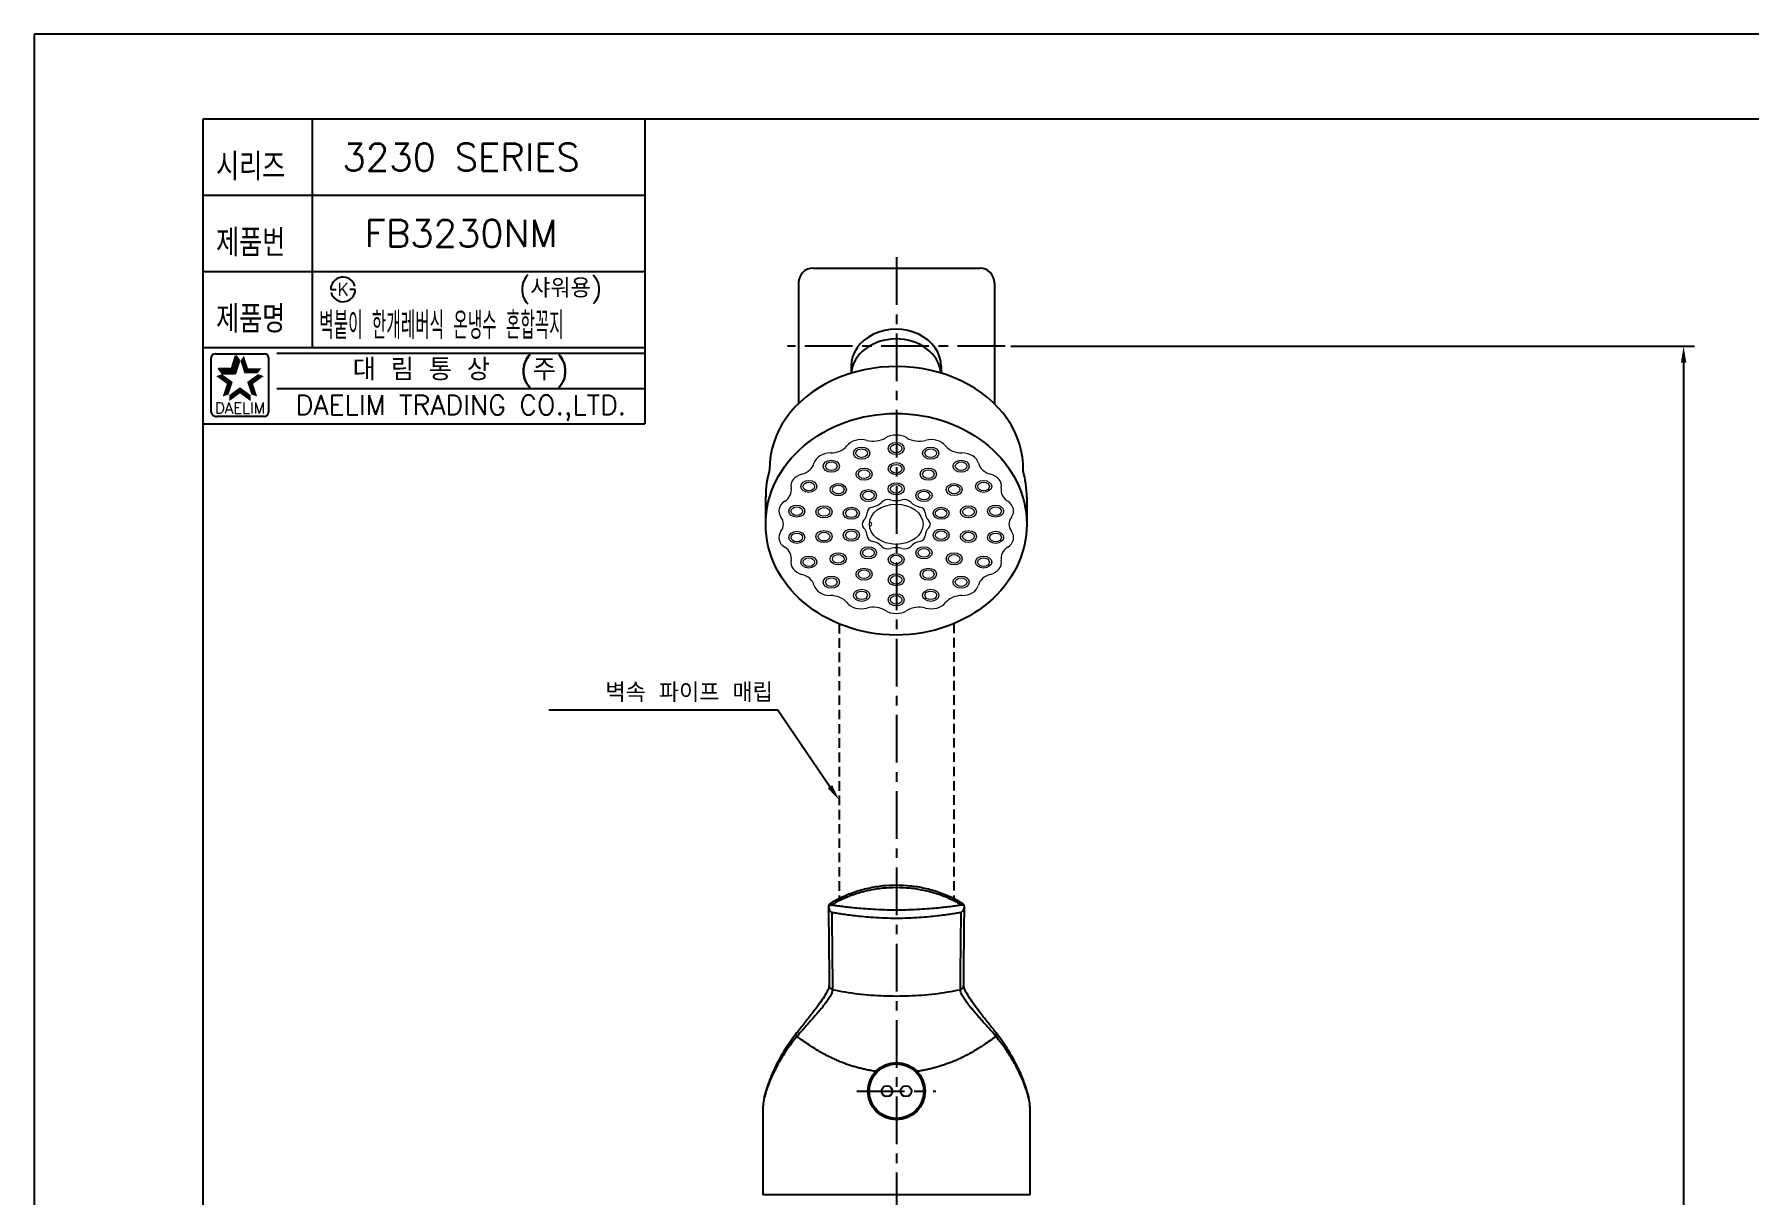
# Model space of a CAD drawing. Extents: x 5306 to 5900, y -2229 to -1809.
# Drawn here: x 5305.7 to 5620.2, y -2022.1 to -1809.1 of the extents above; entities that cross this region are included whole.
import ezdxf
from ezdxf.enums import TextEntityAlignment as Align

# ---------------------------------------------------------------- set-up
doc = ezdxf.new("R2010")
doc.units = 0
doc.header["$LTSCALE"] = 7
doc.header["$MEASUREMENT"] = 0
doc.linetypes.add('CENTER', pattern=[2, 1.25, -0.25, 0.25, -0.25])
doc.linetypes.add('HIDDEN', pattern=[0.375, 0.25, -0.125])
doc.layers.get('0').update_dxf_attribs({"color": 2, "linetype": 'CONTINUOUS'})
for name, color, linetype in [('CENTER', 1, 'CENTER'), ('CL', 1, 'CENTER'), ('D', 2, 'CONTINUOUS'), ('DIM', 2, 'CONTINUOUS'), ('DWG', 7, 'CONTINUOUS'), ('HD', 2, 'HIDDEN')]:
    doc.layers.add(name, color=color, linetype=linetype)
doc.styles.add('GHS', font='ROMANS', dxfattribs={"bigfont": 'GHS'})
doc.styles.add('ROMANS', font='romans')

msp = doc.modelspace()

# ---------------------------------------------------------------- linework, layer by layer
for p, q in [((5305.734966570912, -1809.115927006355), (5305.734966570912, -2229.115927006372)), ((5899.734966570935, -1809.115927006355), (5305.734966570912, -1809.115927006355)), ((5484.859530066009, -1866.380869388778), (5610.307182813825, -1866.380869388778)), ((5608.307182813825, -1869.380869388778), (5608.307182813825, -2197.063240885331)), ((5400.150186304203, -1933.105589263582), (5442.063607932338, -1933.105589263582)), ((5451.706176019294, -1947.215489713892), (5442.063607932338, -1933.105589263582))]:
    msp.add_line(p, q)
at = {"color": 4}
for p, q in [((5336.734966570912, -2218.115927006372), (5336.734966570912, -1824.629230259624)), ((5336.734966570912, -1824.629230259624), (5885.734966570912, -1824.629230259624))]:
    msp.add_line(p, q, dxfattribs=at)
at = {"color": 7}
for p, q in [((5356.734966570912, -1824.629230259624), (5356.734966570912, -1866.629230259624)), ((5417.734966570912, -1824.629230259624), (5417.734966570912, -1880.629230259624)), ((5336.734966570912, -1838.629230259624), (5417.734966570912, -1838.629230259624)), ((5336.734966570912, -1852.629230259624), (5417.734966570912, -1852.629230259624)), ((5336.734966570912, -1866.629230259624), (5417.734966570912, -1866.629230259624)), ((5336.734966570912, -1880.629230259624), (5417.734966570912, -1880.629230259624))]:
    msp.add_line(p, q, dxfattribs=at)
at = {"color": 2, "linetype": 'Continuous'}
for p, q in [((5338.962456926496, -1867.74470499632), (5347.962456926496, -1867.74470499632)), ((5350.234966570912, -1867.629230259624), (5417.734966570912, -1867.629230259624)), ((5338.212456926496, -1878.49470499632), (5338.212456926496, -1868.49470499632)), ((5348.712456926496, -1868.49470499632), (5348.712456926496, -1878.49470499632)), ((5350.234966570912, -1874.129230259624), (5417.734966570912, -1874.129230259624)), ((5347.962456926496, -1879.24470499632), (5339.212456926496, -1879.24470499632))]:
    msp.add_line(p, q, dxfattribs=at)
at = {"color": 2}
for p, q in [((5341.974105031959, -1870.446164357379), (5342.723474620772, -1868.139841910627)), ((5343.388575769157, -1869.055275106545), (5342.723474620772, -1868.139841910627)), ((5339.549094102285, -1870.446164357379), (5341.974105031959, -1870.446164357379)), ((5340.214195250668, -1871.361597553297), (5339.549094102285, -1870.446164357379)), ((5342.639206180342, -1871.361597553297), (5343.388575769157, -1869.055275106545)), ((5340.214195250668, -1871.361597553297), (5342.639206180342, -1871.361597553297))]:
    msp.add_line(p, q, dxfattribs=at)
at = {"color": 2, "linetype": 'Continuous'}
for centre, radius, start, end in [((5338.962456926496, -1868.49470499632), 0.75, 90, 180), ((5347.962456926496, -1868.49470499632), 0.75, 0, 90), ((5339.087456926496, -1878.36970499632), 0.8838834764831844, 188.1301023541541, 278.1301023541546), ((5347.962456926496, -1878.49470499632), 0.75, 270, 0)]:
    msp.add_arc(centre, radius, start, end, dxfattribs=at)
at = {"linetype": 'Continuous', "lineweight": 0}
for centre, major_axis, ratio, start_param, end_param in [((5457.449146859142, -1885.842197417963), (-3.097600000000065, 3.523460155585652e-13), 0.7499999999999889, 4.373239881916462, 5.749669779651216), ((5459.650721660069, -1881.161710775241), (3.519999999999764, 3.191071105273843e-13), 0.7500000000000484, 4.373239881916201, 5.400603929252176), ((5463.853952871114, -1884.995192338376), (3.097600000000272, 1.184921903652041e-13), 0.7499999999999349, 0.8825813779272398, 2.259011275661869), ((5468.057184082159, -1881.161710775241), (-3.520000000000465, 1.07294320997334e-13), 0.7499999999998895, 0.882581377927345, 1.909945425263269), ((5470.258758883089, -1885.842197417963), (-3.097600000000298, 1.157409688923417e-13), 0.749999999999902, 3.675108181118405, 5.051538078853005), ((5451.81685497708, -1888.28105134366), (3.097600000000057, 4.699607335234645e-13), 0.7499999999999877, 1.58071307872487, 2.957142976459687), ((5451.751230955118, -1883.31809538709), (-3.520000000000251, 1.346502163240933e-13), 0.7499999999999442, 1.580713078725077, 2.608077126061229), ((5457.521381513412, -1885.991044729096), (-1.478399999999556, 2.897834836672848e-14), 0.7500000000002219, 3.141592653589819, 9.424777960769404), ((5457.521381513412, -1885.991044729096), (-1.05599999999954, 3.400593582765415e-13), 0.7500000000003331, 3.141592653590222, 9.42477796076981), ((5463.853952871115, -1885.153592338377), (-1.478400000000056, 3.050540440044496e-13), 0.7499999999999738, 3.141592653590068, 9.424777960769655), ((5475.956674787112, -1883.31809538709), (-3.520000000000301, 5.559310043562946e-13), 0.7499999999999355, 0.5335155275287344, 1.560879574864437), ((5475.891050765149, -1888.28105134366), (3.097599999999814, 5.865312333041754e-14), 0.750000000000047, 0.1844496771295561, 1.560879574864309), ((5447.636414749686, -1892.017592338377), (-3.097600000000087, 2.244142170704296e-13), 0.749999999999971, -1.211813724465568, 0.1646161732693801), ((5445.311507130389, -1887.370772801751), (3.51999999999963, 2.081203352016561e-13), 0.7500000000001014, -1.211813724465638, -0.1844496771296553), ((5451.952611720246, -1888.40239278345), (-1.05600000000004, 6.219032398433147e-13), 0.7499999999999704, 3.141592653590578, 9.424777960770164), ((5463.853952871115, -1888.849592338377), (-1.478400000000056, 3.050540440044496e-13), 0.7499999999999738, 3.141592653590068, 9.424777960769655), ((5469.749218011253, -1889.858759186904), (-1.478399999999556, 2.897834836672848e-14), 0.7500000000002219, 3.141592653589819, 9.424777960769404), ((5469.749218011253, -1889.858759186904), (-1.05599999999954, 3.435765448185526e-13), 0.7500000000003256, 3.141592653590227, 9.424777960769813), ((5475.755294021983, -1888.40239278345), (-1.478400000000056, 3.083367514436614e-13), 0.7499999999999682, 3.141592653590071, 9.424777960769656), ((5482.396398611842, -1887.370772801751), (-3.51999999999963, 2.065571411829841e-13), 0.7500000000001014, 0.184449677129654, 1.211813724465637), ((5480.071490992545, -1892.017592338377), (3.097599999999872, 2.594922908494172e-13), 0.7500000000000284, -0.1646161732689713, 1.211813724465533), ((5441.108275919343, -1892.830930311867), (3.520000000000267, 8.380875247266467e-13), 0.7500000000000124, -0.8627478740671913, 0.1646161732685301), ((5447.819319314965, -1892.096792338377), (-1.478399999999556, 2.897834836672848e-14), 0.7500000000002219, 3.141592653589819, 9.424777960769404), ((5447.819319314965, -1892.096792338377), (-1.05599999999954, 2.851912482211706e-13), 0.7500000000003256, 3.141592653590153, 9.424777960769738), ((5453.231052152526, -1892.686381861516), (-1.478399999999556, 2.6680453159281e-14), 0.7500000000002274, 3.141592653589817, 9.424777960769404), ((5453.231052152526, -1892.686381861516), (-1.05600000000004, 6.219032398433147e-13), 0.7499999999999704, 3.141592653590578, 9.424777960770164), ((5458.764202814464, -1893.785912370108), (-1.478400000000056, 3.050540440044496e-13), 0.7499999999999738, 3.141592653590068, 9.424777960769655), ((5463.853952871115, -1892.545592338377), (-1.478400000000056, 2.46950122330401e-13), 0.7499999999999737, 3.141592653590016, 9.424777960769603), ((5468.943702927767, -1893.785912370108), (-1.478400000000056, 3.050540440044496e-13), 0.7499999999999738, 3.141592653590068, 9.424777960769655), ((5468.943702927767, -1893.785912370109), (-1.05600000000004, 5.916554355820061e-13), 0.749999999999974, 3.14159265359054, 9.424777960770125), ((5474.476853589704, -1892.686381861516), (-1.478400000000056, 3.083367514436614e-13), 0.7499999999999682, 3.141592653590071, 9.424777960769656), ((5486.599629822887, -1892.830930311867), (-3.519999999999762, 8.560642559412557e-13), 0.7500000000000818, -0.1646161732685301, 0.8627478740672596), ((5445.412048965107, -1896.601138412681), (-3.097600000000035, 4.768387872056187e-13), 0.7499999999999027, -0.8627478740669184, 0.5136820236683808), ((5450.607412342719, -1896.772415012989), (-1.478400000000056, 3.057105854922919e-13), 0.7499999999999709, 3.141592653590068, 9.424777960769655), ((5450.607412342719, -1896.772415012989), (-1.05600000000004, 5.928278310960104e-13), 0.7499999999999704, 3.141592653590542, 9.424777960770129), ((5455.618564285213, -1897.033112370109), (-1.478400000000056, 2.774793015150706e-13), 0.7499999999999709, 3.141592653590044, 9.42477796076963), ((5459.921813773533, -1896.897342628058), (-1.407999999999706, 2.264367061909993e-13), 0.7500000000000884, -1.282332789759253, 0.02569572832382883), ((5458.640062569179, -1893.6577640782), (-3.097599999999168, 1.725205530516785e-12), 0.7500000000001251, 1.859259863831022, 2.538969851196336), ((5462.352009384331, -1895.573112281096), (1.408000000000048, 3.33359177068238e-13), 0.7499999999999741, 1.230941333112173, 2.538969851195301), ((5463.853952871115, -1892.387192338377), (3.09759999999952, 8.774724002956508e-16), 0.7500000000001144, 4.372533986702281, 5.052243974067097), ((5465.355896357898, -1895.573112281096), (1.408000000000252, 5.550200889160467e-13), 0.7499999999998498, 0.6026228023936024, 1.910651320476719), ((5469.06784317305, -1893.6577640782), (3.097599999999133, 1.7135128392571e-12), 0.750000000000136, 3.744215455983236, 4.423925443348562), ((5467.786091968697, -1896.897342628058), (1.407999999999704, 3.915099945627508e-13), 0.7500000000000772, -0.02569572832387168, 1.282332789759165), ((5472.089341457018, -1897.033112370109), (-1.478400000000056, 2.774793015150706e-13), 0.7499999999999709, 3.141592653590044, 9.42477796076963), ((5472.089341457018, -1897.033112370109), (-1.05600000000004, 5.928278310960104e-13), 0.7499999999999704, 3.141592653590542, 9.424777960770129), ((5477.100493399512, -1896.772415012989), (-1.478400000000056, 3.057105854922919e-13), 0.7499999999999709, 3.141592653590068, 9.424777960769655), ((5482.295856777124, -1896.601138412681), (3.097599999999492, 2.62243512322248e-13), 0.7500000000001565, -0.5136820236683473, 0.86274787406682), ((5439.648509039122, -1899.039992338377), (-3.5199999999998, 6.34090705289822e-13), 0.7500000000001582, 2.627910629921862, 3.655274677257416), ((5458.99356164952, -1899.039992338377), (1.40800000000022, 5.265699577761953e-13), 0.7499999999997884, 2.487578394547411, 3.795606912630446), ((5455.41770114897, -1896.984164078199), (3.097600000000208, 6.859316191432559e-13), 0.7500000000000255, -0.6540142590419925, 0.0256957283229724), ((5472.290204593259, -1896.984164078199), (-3.097599999999725, 6.900584513524431e-13), 0.7500000000001561, -0.02569572832319889, 0.6540142590412592), ((5468.71434409271, -1899.039992338377), (-1.40800000000022, 5.087495459633292e-13), 0.7499999999997676, 2.48757839454913, 3.795606912632166), ((5488.059396703109, -1899.039992338377), (3.5200000000003, 1.272108286765159e-14), 0.7499999999998617, 2.627910629921472, 3.655274677257241), ((5445.412048965107, -1901.478846264074), (-3.097599999999886, 2.237264117021993e-13), 0.7500000000000772, -0.5136820236681261, 0.8627478740664096), ((5450.607412342719, -1901.307569663766), (-1.478400000000056, 2.774793015150706e-13), 0.7499999999999709, 3.141592653590044, 9.42477796076963), ((5450.607412342719, -1901.307569663766), (-1.05600000000004, 5.928278310960104e-13), 0.7499999999999704, 3.141592653590542, 9.424777960770129), ((5455.618564285212, -1901.046872306646), (-1.478400000000056, 3.057105854922919e-13), 0.7499999999999709, 3.141592653590068, 9.424777960769655), ((5455.41770114897, -1901.095820598555), (-3.09760000000021, 1.769225074083178e-12), 0.7500000000001826, 3.115896925267065, 3.795606912632048), ((5459.921813773533, -1901.182642048697), (1.407999999999714, 1.030856348199562e-12), 0.7500000000000343, 3.115896925265312, 4.42392544334899), ((5458.640062569181, -1904.422220598555), (3.097599999998451, 3.32091398477619e-12), 0.7500000000002386, 0.6026228023935887, 1.28233278975882), ((5469.06784317305, -1904.422220598555), (3.097600000000312, 5.779461763333909e-13), 0.7499999999999517, 1.859259863830018, 2.538969851194672), ((5467.786091968697, -1901.182642048696), (1.407999999999682, 2.129932376304175e-13), 0.7500000000001703, -1.282332789759853, 0.02569572832295175), ((5472.290204593259, -1901.095820598555), (-3.097599999999794, 2.551947583112443e-12), 0.7499999999995014, -0.6540142590405035, 0.02569572832484157), ((5472.089341457018, -1901.046872306646), (-1.478400000000056, 3.057105854922919e-13), 0.7499999999999709, 3.141592653590068, 9.424777960769655), ((5472.089341457018, -1901.046872306646), (-1.05600000000004, 5.646903387599092e-13), 0.7499999999999704, 3.141592653590506, 9.424777960770093), ((5477.100493399512, -1901.307569663766), (-1.478400000000056, 3.057105854922919e-13), 0.7499999999999709, 3.141592653590068, 9.424777960769655), ((5482.295856777124, -1901.478846264074), (3.097599999999578, 2.319800761207653e-13), 0.7500000000001799, -0.8627478740669634, 0.5136820236679487), ((5441.108275919343, -1905.249054364887), (3.520000000000235, 6.739521527660448e-13), 0.7499999999998651, -0.1646161732696643, 0.8627478740668617), ((5447.636414749686, -1906.062392338377), (-3.097600000000101, 1.755800359271089e-13), 0.7499999999999868, -0.1646161732693114, 1.211813724465666), ((5447.819319314965, -1905.983192338377), (-1.05599999999954, 3.435765448185526e-13), 0.7500000000003256, 3.141592653590227, 9.424777960769813), ((5453.231052152526, -1905.393602815239), (-1.478399999999556, 2.6680453159281e-14), 0.7500000000002274, 3.141592653589817, 9.424777960769404), ((5453.231052152526, -1905.393602815238), (-1.05600000000004, 5.928278310960104e-13), 0.7499999999999704, 3.141592653590542, 9.424777960770129), ((5458.764202814466, -1904.294072306646), (-1.478400000000056, 2.774793015150706e-13), 0.7499999999999709, 3.141592653590044, 9.42477796076963), ((5462.352009384333, -1902.506872395659), (-1.408000000000186, 3.577450037595603e-13), 0.7499999999998628, 0.6026228023952735, 1.910651320477976), ((5463.853952871115, -1905.534392338377), (-1.478400000000056, 3.050540440044496e-13), 0.7499999999999738, 3.141592653590068, 9.424777960769655), ((5463.853952871115, -1905.692792338377), (3.097599999999526, 1.896670320799808e-16), 0.7500000000001155, 1.230941333112489, 1.910651320477304), ((5465.355896357898, -1902.506872395659), (-1.408000000000373, 5.440777307853861e-13), 0.7499999999997793, 1.230941333113098, 2.538969851195432), ((5468.943702927767, -1904.294072306646), (-1.478400000000056, 3.057105854922919e-13), 0.7499999999999709, 3.141592653590068, 9.424777960769655), ((5468.943702927767, -1904.294072306646), (-1.05600000000004, 5.646903387599092e-13), 0.7499999999999704, 3.141592653590506, 9.424777960770093), ((5474.476853589704, -1905.393602815238), (-1.478400000000056, 3.050540440044496e-13), 0.7499999999999738, 3.141592653590068, 9.424777960769655), ((5480.071490992545, -1906.062392338377), (3.097599999999924, 1.355854047785344e-12), 0.7500000000000983, -1.211813724465931, 0.1646161732686808), ((5486.599629822887, -1905.249054364887), (3.519999999999762, 8.451218978105507e-13), 0.7500000000000812, 2.278844779522536, 3.306208826858326), ((5445.311507130389, -1910.709211875004), (-3.51999999999963, 2.120283202483363e-13), 0.7500000000001007, 3.326042330719448, 4.353406378055431), ((5451.952611720246, -1909.677591893305), (-1.478400000000056, 3.050540440044496e-13), 0.7499999999999738, 3.141592653590068, 9.424777960769655), ((5451.952611720246, -1909.677591893305), (-1.05600000000004, 5.646903387599092e-13), 0.7499999999999704, 3.141592653590506, 9.424777960770093), ((5463.853952871115, -1909.230392338377), (-1.478400000000056, 3.050540440044496e-13), 0.7499999999999738, 3.141592653590068, 9.424777960769655), ((5475.755294021983, -1909.677591893304), (-1.478400000000056, 2.774793015150706e-13), 0.7499999999999709, 3.141592653590044, 9.42477796076963), ((5482.396398611842, -1910.709211875004), (3.519999999999626, 1.752932608095428e-13), 0.7500000000000984, 1.929778929124163, 2.957142976460149), ((5451.81685497708, -1909.798933333095), (-3.097599999999778, 1.865849218185422e-13), 0.7500000000000547, 0.1844496771295521, 1.560879574864368), ((5451.751230955118, -1914.761889289665), (3.51999999999978, 9.404767329495546e-13), 0.7500000000000455, 0.533515527528166, 1.560879574864116), ((5457.521381513412, -1912.088939947659), (-1.478399999999556, 1.387789414635936e-14), 0.7500000000002248, 3.141592653589806, 9.424777960769392), ((5457.521381513412, -1912.088939947659), (-1.05599999999954, 3.281009240337042e-13), 0.7500000000003275, 3.141592653590207, 9.424777960769793), ((5463.853952871115, -1912.926392338377), (-1.478400000000056, 2.9126667275976e-13), 0.7499999999999722, 3.141592653590056, 9.424777960769642), ((5475.956674787111, -1914.761889289665), (3.519999999999884, 5.020008107120392e-13), 0.7500000000000244, 1.5807130787248, 2.60807712606099), ((5475.891050765149, -1909.798933333095), (3.097600000000021, 7.072535855579036e-13), 0.7499999999999961, -1.56087957486498, -0.1844496771300996), ((5457.449146859142, -1912.237787258791), (3.097600000000059, 3.530338209267804e-13), 0.7499999999999891, 3.67510818111816, 5.051538078852919), ((5459.650721660069, -1916.918273901513), (-3.519999999999766, 3.277046776300811e-13), 0.7500000000000496, 4.024174031517205, 5.051538078853179), ((5463.853952871115, -1913.084792338377), (3.097600000000273, 1.012970561598081e-13), 0.749999999999934, 4.024174031517036, 5.400603929251665), ((5468.057184082159, -1916.918273901513), (3.520000000000469, 1.065127239879979e-13), 0.7499999999998903, 1.231647228326525, 2.259011275662448), ((5470.258758883089, -1912.237787258791), (3.097600000000261, 1.150531635241245e-13), 0.749999999999911, 4.37323988191637, 5.749669779650993)]:
    msp.add_ellipse(centre, major_axis=major_axis, ratio=ratio, start_param=start_param, end_param=end_param, dxfattribs=at)
for centre, major_axis, ratio in [((5463.853952871115, -1885.153592338377), (1.05600000000004, 3.372456090430926e-13), 0.7499999999999704), ((5470.186524228819, -1885.991044729096), (1.478400000000056, 5.929474864233232e-13), 0.7499999999999684), ((5470.186524228818, -1885.991044729096), (1.05600000000004, 2.800327079596871e-13), 0.7499999999999704), ((5451.952611720248, -1888.40239278345), (1.478399999999556, 2.865007762280741e-14), 0.7500000000002222), ((5457.958687730977, -1889.858759186904), (1.478400000000056, 5.95901923118614e-13), 0.7499999999999739), ((5457.958687730977, -1889.858759186904), (1.05600000000004, 3.372456090430926e-13), 0.7499999999999704), ((5463.853952871115, -1888.849592338377), (1.05600000000004, 3.372456090430926e-13), 0.7499999999999704), ((5475.755294021983, -1888.40239278345), (1.05600000000004, 2.800327079596871e-13), 0.7499999999999704), ((5458.764202814466, -1893.785912370108), (1.05600000000004, 3.098115540153941e-13), 0.749999999999974), ((5463.853952871115, -1892.545592338377), (1.05600000000004, 3.400593582767028e-13), 0.7499999999999776), ((5474.476853589704, -1892.686381861516), (1.05600000000004, 3.372456090430926e-13), 0.7499999999999704), ((5479.888586427265, -1892.096792338377), (1.478400000000056, 6.510514080973718e-13), 0.7499999999999684), ((5479.888586427265, -1892.096792338377), (1.05600000000004, 2.800327079596871e-13), 0.7499999999999704), ((5445.620040362544, -1896.628644284023), (1.478400000000056, 5.955736523746928e-13), 0.7499999999999709), ((5445.620040362544, -1896.628644284023), (1.05600000000004, 3.088736376041907e-13), 0.7499999999999705), ((5455.618564285213, -1897.033112370109), (1.05600000000004, 2.814395825764922e-13), 0.749999999999974), ((5477.100493399512, -1896.772415012989), (1.05600000000004, 3.088736376041907e-13), 0.7499999999999705), ((5482.087865379686, -1896.628644284023), (1.478400000000056, 5.955736523746928e-13), 0.7499999999999709), ((5482.087865379686, -1896.628644284023), (1.05600000000004, 2.814395825764922e-13), 0.749999999999974), ((5445.620040362544, -1901.451340392731), (1.478400000000056, 6.238049363519141e-13), 0.7499999999999709), ((5445.620040362544, -1901.451340392731), (1.05600000000004, 2.800327079596871e-13), 0.7499999999999704), ((5455.618564285212, -1901.046872306646), (1.05600000000004, 3.372456090430926e-13), 0.7499999999999704), ((5477.100493399512, -1901.307569663766), (1.05600000000004, 3.088736376041907e-13), 0.7499999999999705), ((5482.087865379686, -1901.451340392731), (1.478400000000056, 5.955736523746928e-13), 0.7499999999999709), ((5482.087865379686, -1901.451340392731), (1.05600000000004, 2.814395825764922e-13), 0.749999999999974), ((5447.819319314965, -1905.983192338377), (1.478399999999556, 9.052290167452293e-17), 0.7500000000002219), ((5458.764202814464, -1904.294072306646), (1.05600000000004, 2.814395825764922e-13), 0.749999999999974), ((5463.853952871115, -1905.534392338377), (1.05600000000004, 3.098115540153941e-13), 0.749999999999974), ((5474.476853589704, -1905.393602815238), (1.05600000000004, 3.088736376041907e-13), 0.7499999999999705), ((5479.888586427265, -1905.983192338377), (1.478400000000056, 6.238049363519141e-13), 0.7499999999999709), ((5479.888586427265, -1905.983192338377), (1.05600000000004, 2.800327079596871e-13), 0.7499999999999704), ((5457.958687730977, -1908.22122548985), (1.478400000000056, 5.95901923118614e-13), 0.7499999999999739), ((5457.958687730977, -1908.22122548985), (1.05600000000004, 2.814395825764922e-13), 0.749999999999974), ((5463.853952871115, -1909.230392338377), (1.05600000000004, 3.372456090430926e-13), 0.7499999999999704), ((5469.749218011253, -1908.22122548985), (1.478400000000056, 5.95901923118614e-13), 0.7499999999999739), ((5469.749218011253, -1908.22122548985), (1.05600000000004, 2.814395825764922e-13), 0.749999999999974), ((5475.755294021983, -1909.677591893305), (1.05600000000004, 3.372456090430926e-13), 0.7499999999999704), ((5463.853952871115, -1912.926392338377), (1.05600000000004, 2.955083287445427e-13), 0.7499999999999721), ((5470.186524228819, -1912.088939947659), (1.478400000000056, 6.100175651072247e-13), 0.7499999999999709), ((5470.186524228819, -1912.088939947659), (1.05600000000004, 2.955083287445427e-13), 0.7499999999999721)]:
    msp.add_ellipse(centre, major_axis=major_axis, ratio=ratio, dxfattribs=at)
at = {"color": 7, "linetype": 'Continuous', "lineweight": 0}
msp.add_ellipse((5463.853952871115, -1899.039992338377), major_axis=(4.92800000000002, 2.218645926699302e-14), ratio=0.7499999999999961, dxfattribs=at)
msp.add_ellipse((5458.925952871115, -1899.039992338377), major_axis=(-0.4576000000001842, 2.312342158029376e-16), ratio=0.7499999999997229, start_param=1.617241594758433, end_param=4.665943712421154, dxfattribs=at)
at = {"color": 2}
for points in [[(5341.974105031959, -1870.446164357379), (5342.639206180342, -1871.361597553297), (5342.723474620772, -1868.139841910627), (5343.388575769157, -1869.055275106545)], [(5344.20143923222, -1868.139841910627), (5343.536338083839, -1869.055275106545), (5344.950808821035, -1870.446164357379), (5344.28570767265, -1871.361597553297)], [(5339.549094102285, -1870.446164357379), (5340.214195250668, -1871.361597553297), (5341.974105031959, -1870.446164357379), (5342.639206180342, -1871.361597553297)], [(5344.950808821035, -1870.446164357379), (5344.28570767265, -1871.361597553297), (5347.375819750709, -1870.446164357379), (5346.710718602326, -1871.361597553297)], [(5341.054252973914, -1873.277177893059), (5342.130409237954, -1872.927513526648), (5339.092377920264, -1871.851792231949), (5340.168534184302, -1871.502127865538)], [(5340.304883385101, -1875.583500339814), (5341.381039649139, -1875.233835973403), (5341.054252973914, -1873.277177893059), (5342.130409237954, -1872.927513526648)], [(5343.462456926496, -1875.026840480718), (5343.462456926496, -1873.895302821705), (5341.500581872846, -1876.452226141829), (5341.500581872846, -1875.320688482815)], [(5345.424331980146, -1876.452226141829), (5345.424331980146, -1875.320688482815), (5343.462456926496, -1875.026840480718), (5343.462456926496, -1873.895302821705)], [(5347.832535932728, -1871.851792231949), (5346.75637966869, -1871.502127865538), (5345.870660879078, -1873.277177893059), (5344.79450461504, -1872.927513526648)], [(5345.870660879078, -1873.277177893059), (5344.79450461504, -1872.927513526648), (5346.620030467893, -1875.583500339814), (5345.543874203853, -1875.233835973403)]]:
    msp.add_solid(points, dxfattribs=at)
for points in [[(5607.807182813825, -1869.380869388778), (5608.807182813825, -1869.380869388778), (5608.307182813825, -1866.380869388778)], [(5451.293364639496, -1947.497600976887), (5453.398843597266, -1949.692357992683), (5452.118987399092, -1946.933378450897)]]:
    msp.add_solid(points)
at = {"layer": 'CENTER'}
for p, q in [((5463.898843597266, -1850.047536055445), (5463.898843597266, -2198.409586883824)), ((5483.859530066009, -1866.380869388778), (5443.938157128523, -1866.380869388778))]:
    msp.add_line(p, q, dxfattribs=at)
at = {"layer": 'CL'}
msp.add_line((5456.650238434937, -2003.102478212105), (5471.150238434937, -2003.102478212105), dxfattribs=at)
at = {"layer": 'D'}
for p, q in [((5360.117655938117, -1855.947356809858), (5360.617655938117, -1855.947356809858)), ((5360.617655938117, -1855.947356809858), (5361.117655938117, -1855.947356809858)), ((5364.117655938117, -1855.947356809858), (5363.617655938117, -1855.947356809858)), ((5364.617655938117, -1855.947356809858), (5364.117655938117, -1855.947356809858))]:
    msp.add_line(p, q, dxfattribs=at)
for start, end in [(14.99999999999445, 180), (194.9999999999945, 0)]:
    msp.add_arc((5362.367655938117, -1855.947356809858), 2.25, start, end, dxfattribs=at)
at = {"layer": 'DWG'}
for p, q in [((5448.604823795191, -1852.047536055445), (5479.192863399343, -1852.047536055445)), ((5445.938157128523, -1854.714202722112), (5445.938157128523, -1876.918611257451)), ((5481.859530066009, -1854.714202722112), (5481.859530066009, -1876.918611257451)), ((5455.57536958438, -1870.079889623361), (5455.57536958438, -1871.324296486881)), ((5472.086889256261, -1870.079889623361), (5472.086889256261, -1871.290466666913)), ((5439.908077343187, -1898.96917756425), (5439.908077343187, -1893.935808210304)), ((5487.799828399044, -1894.077437758562), (5487.799916312169, -1898.995502637012)), ((5451.567033739837, -1983.614187383505), (5451.567021297837, -1983.611737189604)), ((5476.232416952937, -1983.614114195904), (5476.232428278037, -1983.611867432905)), ((5445.592702651537, -1992.418974932304), (5445.592750911337, -1992.418914199205)), ((5482.207017396737, -1992.419402708504), (5482.206961792637, -1992.419332724904)), ((5439.400139127737, -2006.113362901605), (5439.400125345237, -2006.123984237204)), ((5439.400143232737, -2006.102891569904), (5439.400130107937, -2006.113228424404)), ((5439.400143714837, -2006.110223470604), (5439.400130107937, -2022.102478212105)), ((5488.400132643737, -2006.124211633604), (5488.400114680237, -2006.103938643105)), ((5488.400130294337, -2022.102478212105), (5488.400130294337, -2006.115215387405)), ((5488.400130294337, -2022.102478212105), (5439.400130107937, -2022.102478212105))]:
    msp.add_line(p, q, dxfattribs=at)
for centre, radius in [((5463.900238434937, -2003.102478212105), 5.25), ((5463.900238434937, -2003.102478212105), 5), ((5462.150238434937, -2003.102478212105), 1), ((5465.650238434937, -2003.102478212105), 1)]:
    msp.add_circle(centre, radius, dxfattribs=at)
for centre, start, end in [((5448.604823795191, -1854.714202722112), 90, 180), ((5479.192863399343, -1854.714202722112), 0, 90)]:
    msp.add_arc(centre, 2.666666666666667, start, end, dxfattribs=at)
for centre, major_axis, ratio, start_param, end_param in [((5463.831129420319, -1870.032929464788), (-8.255958732743313, 0), 0.8194444444444462, 3.134651270496414, 6.290126690273369), ((5463.831129420319, -1871.809927288441), (-8.255958732743313, 0), 0.8194444444444462, 3.219566530434176, 6.210354191606624), ((5463.886568577988, -1888.766742106038), (-23.25049424665758, 0), 0.803271160857651, 3.116764287765714, 6.296930065408182), ((5463.853952871115, -1894.006622984433), (-23.94602076758277, 0), 0.8490832128923924, 6.035574026571696, 6.286668208283064), ((5463.853952871115, -1894.006622984433), (-23.94602076758277, 0), 0.8490832128923924, 3.138109752486315, 3.378718328349964)]:
    msp.add_ellipse(centre, major_axis=major_axis, ratio=ratio, start_param=start_param, end_param=end_param, dxfattribs=at)
msp.add_ellipse((5463.853952871115, -1899.039992338377), major_axis=(-23.94602076758277, 0), ratio=0.8490832128923924, dxfattribs=at)
for points in [[(5463.899551738337, -1965.306205785704), (5461.406957704737, -1965.438333701404), (5458.720700950937, -1965.881219434305), (5456.123592120537, -1966.621633991705), (5453.662428353037, -1967.633635708805), (5451.788633297337, -1968.633335879705)], [(5476.010988361637, -1968.633459636404), (5474.154286046937, -1967.641919041905), (5471.694529532937, -1966.628151899205), (5469.098243656837, -1965.885623833305), (5466.412163710437, -1965.440435795304), (5463.899551485537, -1965.306203284405)], [(5451.788632413637, -1968.633351204005), (5451.782395355337, -1968.637082517905), (5451.675375007637, -1968.714961788904), (5451.583983238937, -1968.810250120405), (5451.510433417437, -1968.922867786105), (5451.457669523337, -1969.053225646704)], [(5463.899863327237, -1965.731655724505), (5461.356987972537, -1965.866172551005), (5458.836362647237, -1966.269078278105), (5456.378207903037, -1966.933262024005), (5454.030994954637, -1967.838966657405), (5451.935641678537, -1968.899710005904)], [(5475.864021859837, -1968.899867806905), (5473.745309440937, -1967.828676370204), (5471.372509810737, -1966.917391293305), (5468.885282274737, -1966.252542741005), (5466.363911264937, -1965.857979914404), (5463.899863326137, -1965.731652819904)], [(5476.341935641437, -1969.053335308805), (5476.288800606337, -1968.922272140605), (5476.214857648637, -1968.809405008004), (5476.123424268937, -1968.714374592205), (5476.016794410137, -1968.636946815004), (5476.010988143437, -1968.633475693405)], [(5451.427641971437, -1969.306004397905), (5451.471402128837, -1973.774537481105), (5451.521114429437, -1978.600191284604), (5451.567172636137, -1983.611736630104)], [(5451.457669523337, -1969.053225646704), (5451.427729768237, -1969.305973943105)], [(5451.427729768237, -1969.305973943105), (5451.433531556837, -1969.406476694105), (5451.531383602537, -1969.756693778304), (5451.738357963937, -1970.065732557505), (5452.033318825137, -1970.298337867504)], [(5451.457669523337, -1969.053225646704), (5451.586413916537, -1969.016053015805), (5451.717946302837, -1968.980780360905), (5451.852264169337, -1968.947225163304)], [(5463.899861774137, -1969.872802917805), (5461.691510151137, -1969.839192716605), (5459.610711480237, -1969.746729628305), (5457.807169332337, -1969.620469809104), (5456.259564056037, -1969.480146902704), (5454.918812772837, -1969.336556433204), (5453.748602827737, -1969.196433193704), (5452.729710502537, -1969.065239080204), (5451.852264169337, -1968.947225163304)], [(5451.935641678537, -1968.899710005904), (5451.852655114037, -1968.947137894104)], [(5452.033308725337, -1970.298360374304), (5452.073798510437, -1974.277943325104), (5452.122547327437, -1978.946032848905), (5452.176402342137, -1984.472189416105)], [(5463.900436218637, -1971.388021165504), (5461.721361079737, -1971.349612435804), (5459.668976615637, -1971.243645670805), (5457.891284364837, -1971.098038846404), (5456.367136720837, -1970.934892656204), (5455.047489725937, -1970.766351811005), (5453.896495670537, -1970.600071331204), (5452.895179087637, -1970.442359904804), (5452.033318825137, -1970.298337867504)], [(5475.947295670937, -1968.947320609204), (5475.068977969137, -1969.065446869105), (5474.049304851337, -1969.196727117104), (5472.878408754437, -1969.336903379104), (5471.536981918037, -1969.480517182405), (5469.988609497437, -1969.620834547004), (5468.184513750437, -1969.747022883605), (5466.104767491637, -1969.839312800605), (5463.899861774137, -1969.872802558704)], [(5475.766260537237, -1970.298454305805), (5474.903602473437, -1970.442600885304), (5473.901593898237, -1970.600400692404), (5472.750019871737, -1970.766728420905), (5471.429831615037, -1970.935281983105), (5469.905086896537, -1971.098410612404), (5468.127049670637, -1971.243933255405), (5466.075907152337, -1971.349716730205), (5463.900436218637, -1971.388021280404)], [(5475.623170180937, -1984.472292118605), (5475.677042821437, -1978.944710412505), (5475.725778725337, -1974.277290029505), (5475.766273489337, -1970.298483170805)], [(5475.766260537237, -1970.298454305805), (5476.061247480337, -1970.065846891204), (5476.268221213137, -1969.756802983004), (5476.366072778737, -1969.406585440404), (5476.371874777437, -1969.306079144305)], [(5475.946894717037, -1968.947231202805), (5475.864021859837, -1968.899867806905)], [(5476.341935641437, -1969.053335308805), (5476.213176898637, -1969.016158559104), (5476.081629688637, -1968.980883420304), (5475.947295670937, -1968.947320609204)], [(5476.232429290637, -1983.611867436804), (5476.278409455037, -1978.606692471304), (5476.328132993037, -1973.780648959904), (5476.371962402237, -1969.306109598205)], [(5476.371874777437, -1969.306079144305), (5476.341935641437, -1969.053335308805)], [(5451.567242462037, -1983.614185358205), (5451.475511097237, -1984.101724452505), (5451.097383556337, -1984.965195335304), (5450.440724991037, -1986.058409089705), (5449.543315764737, -1987.345142968905), (5448.421920290737, -1988.832866823004), (5447.072795611937, -1990.554272966904), (5445.592762011337, -1992.418923015304)], [(5452.176349420937, -1984.472288307705), (5452.071182220337, -1984.963169438704), (5451.814266065137, -1985.552891288005), (5451.387769325037, -1986.259401054404), (5450.836290000637, -1987.023693954904), (5450.242632283837, -1987.769959226004), (5449.644361375837, -1988.483059552605), (5449.078648905637, -1989.138305932805), (5448.533587562537, -1989.759987481105), (5447.954522422337, -1990.414098963504), (5447.283600056337, -1991.168931285504), (5446.515887640937, -1992.034287328404), (5445.630058054037, -1993.040920234905)], [(5452.176349420937, -1984.472288307705), (5451.896074019037, -1984.304360838504), (5451.690006859837, -1984.059425813404), (5451.580939656037, -1983.764573587305), (5451.567085142937, -1983.614187053605)], [(5452.176406574737, -1984.472125465704), (5454.479889252237, -1984.886335299904), (5456.834780901337, -1985.213090879104), (5459.229523567837, -1985.447712189004), (5461.605967477337, -1985.585162483904), (5463.900447156837, -1985.629277379505)], [(5463.900447117437, -1985.629264566805), (5466.200491531437, -1985.584857539705), (5468.579169066537, -1985.446964710804), (5470.972945712137, -1985.212113715605), (5473.324630605037, -1984.885580229905), (5475.623163253137, -1984.472256181704)], [(5475.623170180937, -1984.472292118605), (5475.903404675137, -1984.304387302204), (5476.109443962837, -1984.059486031504), (5476.218504389437, -1983.764669495605), (5476.232365581437, -1983.614113873905)], [(5482.169639830937, -1993.041330515104), (5481.281070290437, -1992.031575852105), (5480.510283232437, -1991.162756831004), (5479.836610157237, -1990.404803475304), (5479.254588286537, -1989.747254506805), (5478.707301148937, -1989.122856284304), (5478.145458329237, -1988.471810975604), (5477.560164273937, -1987.774051512804), (5476.975869073837, -1987.040286991604), (5476.419056577137, -1986.270363859904), (5475.984020916837, -1985.550589554705), (5475.727241508737, -1984.959838559204), (5475.623220363037, -1984.472386103705)], [(5482.206959331937, -1992.419334679104), (5480.736041764437, -1990.566167234604), (5479.385892718237, -1988.843690152905), (5478.263381365737, -1987.355026118204), (5477.364657229137, -1986.067362712004), (5476.706287110537, -1984.973007530404), (5476.325935318737, -1984.107695474704), (5476.232384437737, -1983.614113414405)], [(5445.592702537437, -1992.418974841705), (5443.601575614437, -1995.214342861104), (5442.013971651537, -1997.978089600205), (5440.847693941537, -2000.498798539905), (5440.038337599737, -2002.732215985705), (5439.554602471737, -2004.641392923404), (5439.400055756137, -2006.102802012904)], [(5445.630055932137, -1993.040921141705), (5443.756886408537, -1995.543185520904), (5442.360450543037, -1997.798577667704), (5441.321164830037, -1999.795884411305), (5440.556904744737, -2001.541772939405), (5440.012026730537, -2003.049130682804), (5439.655062199637, -2004.311006092104), (5439.459603693537, -2005.327870948005), (5439.400142549537, -2006.102891568205)], [(5445.630033738337, -1993.040921439205), (5445.531807362337, -1992.793960192605), (5445.523684223437, -1992.573366155804), (5445.592777317037, -1992.419033508405)], [(5460.109077665437, -1999.470633110604), (5459.236072979337, -1999.331113111604), (5458.418875279237, -1999.171067348504), (5457.642533771037, -1998.995107154905), (5456.891331972137, -1998.802943512705), (5456.155480394637, -1998.593214472305), (5455.426281786637, -1998.363806001305), (5454.699077193637, -1998.113023024905), (5453.966501811437, -1997.837554109905), (5453.216830102237, -1997.531325236604), (5452.443167088037, -1997.188950425804), (5451.629897979337, -1996.799830659104), (5450.768031087437, -1996.353968427205), (5449.859755436037, -1995.845509203705), (5448.897020339237, -1995.263426236404), (5447.870520695037, -1994.601262139904), (5446.779466947937, -1993.859815669104), (5445.630055932137, -1993.040921141705)], [(5482.169641603637, -1993.041331005305), (5481.020709094037, -1993.859874371205), (5479.930470609837, -1994.600778368705), (5478.905386115137, -1995.262081965205), (5477.944619169437, -1995.843115196504), (5477.038908769537, -1996.350374735905), (5476.180126575537, -1996.794975558804), (5475.370189673237, -1997.182922102805), (5474.600001704237, -1997.524273885005), (5473.854013762437, -1997.829606272605), (5473.126097493037, -1998.104034460304), (5472.406227271737, -1998.353154946704), (5471.685040177137, -1998.581114244304), (5470.952528027137, -1998.791115468204), (5470.195289331337, -1998.986015786205), (5469.406211207437, -1999.165796656204), (5468.576056736037, -1999.328977364505), (5467.691372334137, -1999.470605062204)], [(5482.169639830937, -1993.041330515104), (5482.267878824237, -1992.794380319704), (5482.276019917637, -1992.573794410305), (5482.206942781737, -1992.419461236204)], [(5488.400115757937, -2006.103938640405), (5488.340591782137, -2005.329393808504), (5488.144979190937, -2004.312037658405), (5487.787814269137, -2003.049697410304), (5487.242712515137, -2001.541917740305), (5486.478247201437, -1999.795726891104), (5485.438922162037, -1997.798471864705), (5484.042672331737, -1995.543434131504), (5482.169641603637, -1993.041331005305)], [(5488.400218193637, -2006.103857912904), (5488.247586135437, -2004.653764407204), (5487.765505631837, -2002.745648937504), (5486.957613712137, -2000.512793857404), (5485.792754902537, -1997.992183216805), (5484.206637608737, -1995.228120324305), (5482.207026868337, -1992.419395187105)], [(5439.400115181837, -2006.124059602505), (5439.400116175737, -2008.281797334805), (5439.400118884737, -2014.996575763104), (5439.400121135837, -2022.092809829905)], [(5488.400134681237, -2022.095697872404), (5488.400136415537, -2014.996575663004), (5488.400138604037, -2008.281797160605), (5488.400139428737, -2006.123713001104)]]:
    msp.add_spline(points, degree=3, dxfattribs=at)
at = {"layer": 'HD'}
for p, q in [((5453.398843597266, -1917.331826513401), (5453.398843597266, -1967.764491867677)), ((5474.398843597266, -1917.294633537286), (5474.398843597266, -1967.763406808981))]:
    msp.add_line(p, q, dxfattribs=at)

# ---------------------------------------------------------------- texts
at = {"color": 7, "style": 'GHS'}
for s, p in [('3230 SERIES', (5384.019562516436, -1831.654984351424)), ('FB3230NM', (5384.019562516436, -1845.654984351424))]:
    msp.add_text(s, height=5, dxfattribs=at).set_placement(p, align=Align.MIDDLE)
at = {"style": 'GHS'}
msp.add_text('(샤워용)', height=3.5, dxfattribs=at).set_placement((5394.617866537696, -1857.448056554669))
at = {"style": 'GHS', "width": 0.5}
msp.add_text('벽붙이 한개레버식 온냉수 혼합꼭지', height=5, dxfattribs=at).set_placement((5358.029245506847, -1865.068027700723))
at = {"color": 7, "linetype": 'Continuous'}
for s, height, style, p in [('대 림 통 상  (주)', 4, 'GHS', (5383.995310949244, -1870.934134775449)), ('DAELIM TRADING CO.,LTD.', 3.6, 'ROMANS', (5383.995310949244, -1877.70147958417))]:
    msp.add_text(s, height=height, dxfattribs=dict(at, style=style)).set_placement(p, align=Align.MIDDLE)
at = {"color": 2, "linetype": 'Continuous', "style": 'ROMANS'}
msp.add_text('DAELIM', height=2, dxfattribs=at).set_placement((5343.462456926496, -1878.694704996317), align=Align.CENTER)
at = {"insert": (5441.230021702875, -1929.91417651723), "char_height": 3.5, "attachment_point": 6, "style": 'GHS'}
msp.add_mtext('벽속 파이프 매립', dxfattribs=at)
at = {"layer": 'D', "style": 'GHS'}
msp.add_text('K', height=2.394, dxfattribs=at).set_placement((5362.367655938117, -1855.947356809858), align=Align.MIDDLE)
at = {"layer": 'DIM', "style": 'GHS', "width": 0.8}
for s, p in [('시리즈', (5339.075330035035, -1835.899841135065)), ('제품번', (5339.075330035035, -1849.899841135065)), ('제품명', (5339.075330035035, -1863.899841135065))]:
    msp.add_text(s, height=5, dxfattribs=at).set_placement(p)

doc.saveas('drawing.dxf')
